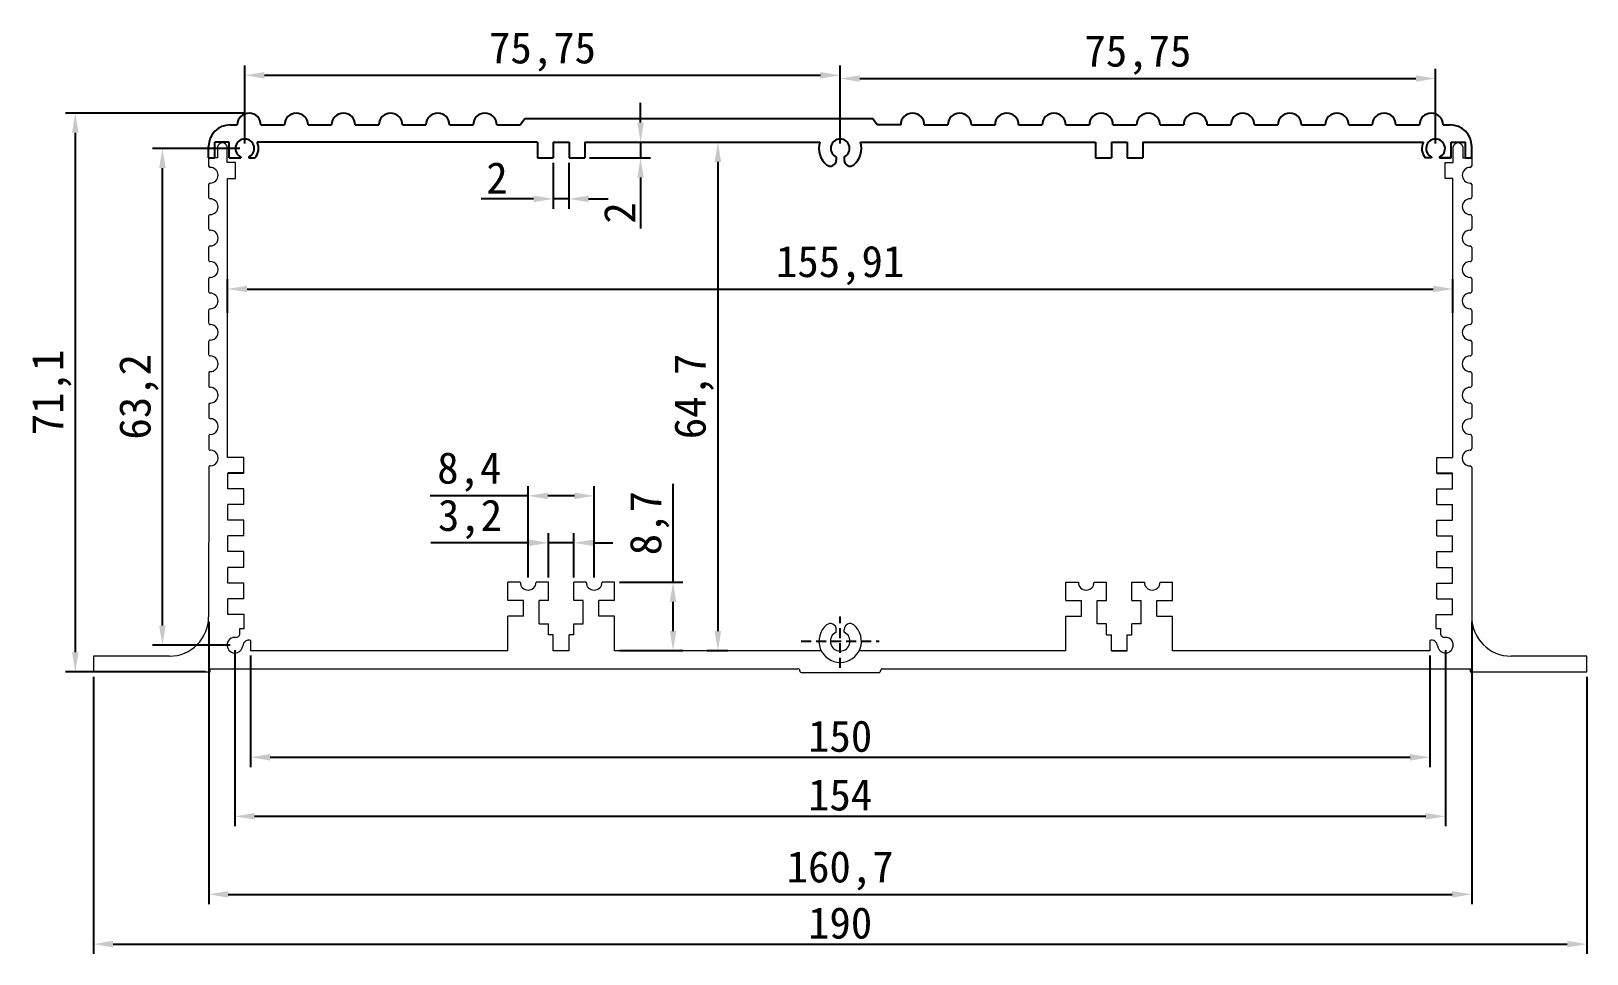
# Model space of a CAD drawing. Header units: millimetres. Extents: x 2325 to 6512, y -89 to 731.
# Drawn here: x 5875.9 to 6073.8, y 613.4 to 730.8 of the extents above; entities that cross this region are included whole.
import ezdxf

# ---------------------------------------------------------------- set-up
doc = ezdxf.new("R2010")
doc.units = ezdxf.units.MM
doc.header["$PDMODE"] = 2
doc.header["$PDSIZE"] = 3
doc.linetypes.add('HIDDEN', pattern=[1.905, 1.27, -0.635])
doc.layers.add('PROPRO', color=1, linetype='Continuous')
doc.dimstyles.new('ISO-25', dxfattribs={"dimtxt": 4, "dimasz": 2.5, "dimexe": 1.25, "dimexo": 0.625, "dimtad": 1, "dimtxsty": 'Standard', "dimcen": 2.5, "dimadec": 0, "dimazin": 0, "dimtfac": 1, "dimtmove": 0, "dimatfit": 3, "dimfxl": 1, "dimarcsym": 0})

# ---------------------------------------------------------------- blocks, each defined once
blk = doc.blocks.new('*D12')
at = {"color": 0, "lineweight": -2, "transparency": 16777216}
for p, q in [((5883.79, 648.68), (5883.79, 613.41)), ((6073.79, 648.68), (6073.79, 613.41)), ((5886.29, 614.66), (6071.29, 614.66))]:
    blk.add_line(p, q, dxfattribs=at)
at = {"color": 0, "transparency": 16777216}
for points in [[(5886.29, 615.08), (5886.29, 614.25), (5883.79, 614.66)], [(6071.29, 615.08), (6071.29, 614.25), (6073.79, 614.66)]]:
    blk.add_solid(points, dxfattribs=at)
at = {"layer": 'Defpoints', "color": 0, "transparency": 16777216}
for p in [(5883.79, 649.3), (6073.79, 649.3), (6073.79, 614.66)]:
    blk.add_point(p, dxfattribs=at)
at = {"color": 0, "transparency": 16777216, "insert": (5978.79, 617.33), "char_height": 4, "attachment_point": 5}
blk.add_mtext('190', dxfattribs=at)
blk = doc.blocks.new('*D13')
at = {"color": 0, "lineweight": -2, "transparency": 16777216}
for p, q in [((5903.79, 651.37), (5903.79, 637.18)), ((6053.8, 651.37), (6053.8, 637.18)), ((5906.29, 638.43), (6051.3, 638.43))]:
    blk.add_line(p, q, dxfattribs=at)
at = {"color": 0, "transparency": 16777216}
for points in [[(5906.29, 638.85), (5906.29, 638.01), (5903.79, 638.43)], [(6051.3, 638.85), (6051.3, 638.01), (6053.8, 638.43)]]:
    blk.add_solid(points, dxfattribs=at)
at = {"layer": 'Defpoints', "color": 0, "transparency": 16777216}
for p in [(5903.79, 652), (6053.8, 652), (6053.8, 638.43)]:
    blk.add_point(p, dxfattribs=at)
at = {"color": 0, "transparency": 16777216, "insert": (5978.79, 641.1), "char_height": 4, "attachment_point": 5}
blk.add_mtext('150', dxfattribs=at)
blk = doc.blocks.new('*D14')
at = {"color": 0, "lineweight": -2, "transparency": 16777216}
for p, q in [((5901.79, 652.07), (5901.79, 629.67)), ((6055.8, 652.07), (6055.8, 629.67)), ((5904.29, 630.92), (6053.3, 630.92))]:
    blk.add_line(p, q, dxfattribs=at)
at = {"color": 0, "transparency": 16777216}
for points in [[(5904.29, 631.33), (5904.29, 630.5), (5901.79, 630.92)], [(6053.3, 631.33), (6053.3, 630.5), (6055.8, 630.92)]]:
    blk.add_solid(points, dxfattribs=at)
at = {"layer": 'Defpoints', "color": 0, "transparency": 16777216}
for p in [(5901.79, 652.7), (6055.8, 652.7), (6055.8, 630.92)]:
    blk.add_point(p, dxfattribs=at)
at = {"color": 0, "transparency": 16777216, "insert": (5978.79, 633.63), "char_height": 4, "attachment_point": 5}
blk.add_mtext('154', dxfattribs=at)
blk = doc.blocks.new('*D15')
at = {"color": 0, "lineweight": -2, "transparency": 16777216}
for p, q in [((5898.45, 655.68), (5898.45, 619.74)), ((6059.14, 655.68), (6059.14, 619.74)), ((5900.95, 620.99), (6056.64, 620.99))]:
    blk.add_line(p, q, dxfattribs=at)
at = {"color": 0, "transparency": 16777216}
for points in [[(5900.95, 621.41), (5900.95, 620.58), (5898.45, 620.99)], [(6056.64, 621.41), (6056.64, 620.58), (6059.14, 620.99)]]:
    blk.add_solid(points, dxfattribs=at)
at = {"layer": 'Defpoints', "color": 0, "transparency": 16777216}
for p in [(5898.45, 656.3), (6059.14, 656.3), (6059.14, 620.99)]:
    blk.add_point(p, dxfattribs=at)
at = {"color": 0, "transparency": 16777216, "insert": (5978.79, 623.99), "char_height": 4, "attachment_point": 5}
blk.add_mtext('160,7', dxfattribs=at)
blk = doc.blocks.new('*D17')
at = {"color": 0, "lineweight": -2, "transparency": 16777216}
for p, q in [((5961.88, 716.7), (5964.49, 716.7)), ((5963.24, 714.2), (5963.24, 654.5)), ((5961.88, 652), (5964.49, 652))]:
    blk.add_line(p, q, dxfattribs=at)
at = {"color": 0, "transparency": 16777216}
for points in [[(5962.82, 714.2), (5963.65, 714.2), (5963.24, 716.7)], [(5962.82, 654.5), (5963.65, 654.5), (5963.24, 652)]]:
    blk.add_solid(points, dxfattribs=at)
at = {"layer": 'Defpoints', "color": 0, "transparency": 16777216}
for p in [(5961.26, 716.7), (5961.26, 652), (5963.24, 652)]:
    blk.add_point(p, dxfattribs=at)
at = {"color": 0, "transparency": 16777216, "insert": (5960.2, 684.35), "char_height": 4, "attachment_point": 5, "rotation": 90}
blk.add_mtext('64,7', dxfattribs=at)
blk = doc.blocks.new('*D18')
at = {"color": 0, "lineweight": -2, "transparency": 16777216}
for p, q in [((5957.53, 660.7), (5957.53, 673.23)), ((5950.72, 660.7), (5958.78, 660.7)), ((5957.53, 654.5), (5957.53, 658.2)), ((5950.72, 652), (5958.78, 652))]:
    blk.add_line(p, q, dxfattribs=at)
at = {"color": 0, "transparency": 16777216}
for points in [[(5957.12, 658.2), (5957.95, 658.2), (5957.53, 660.7)], [(5957.12, 654.5), (5957.95, 654.5), (5957.53, 652)]]:
    blk.add_solid(points, dxfattribs=at)
at = {"layer": 'Defpoints', "color": 0, "transparency": 16777216}
for p in [(5950.09, 660.7), (5957.53, 660.7), (5950.09, 652)]:
    blk.add_point(p, dxfattribs=at)
at = {"color": 0, "transparency": 16777216, "insert": (5954.54, 668.22), "char_height": 4, "attachment_point": 5, "rotation": 90}
blk.add_mtext('8,7', dxfattribs=at)
blk = doc.blocks.new('*D19')
at = {"color": 0, "lineweight": -2, "transparency": 16777216}
for p, q in [((5953.4, 719.2), (5953.4, 721.7)), ((5946.92, 716.7), (5954.65, 716.7)), ((5953.4, 716.7), (5953.4, 714.7)), ((5946.92, 714.7), (5954.65, 714.7)), ((5953.4, 712.2), (5953.4, 705.7))]:
    blk.add_line(p, q, dxfattribs=at)
at = {"color": 0, "transparency": 16777216}
for points in [[(5952.98, 719.2), (5953.81, 719.2), (5953.4, 716.7)], [(5952.98, 712.2), (5953.81, 712.2), (5953.4, 714.7)]]:
    blk.add_solid(points, dxfattribs=at)
at = {"layer": 'Defpoints', "color": 0, "transparency": 16777216}
for p in [(5946.29, 716.7), (5946.29, 714.7), (5953.4, 714.7)]:
    blk.add_point(p, dxfattribs=at)
at = {"color": 0, "transparency": 16777216, "insert": (5950.73, 707.7), "char_height": 4, "attachment_point": 5, "rotation": 90}
blk.add_mtext('2', dxfattribs=at)
blk = doc.blocks.new('*D21')
at = {"color": 0, "lineweight": -2, "transparency": 16777216}
for p, q in [((5903.04, 716.53), (5903.04, 726.47)), ((5978.79, 716.53), (5978.79, 726.47)), ((5905.54, 725.22), (5976.29, 725.22))]:
    blk.add_line(p, q, dxfattribs=at)
at = {"color": 0, "transparency": 16777216}
for points in [[(5905.54, 725.63), (5905.54, 724.8), (5903.04, 725.22)], [(5976.29, 725.63), (5976.29, 724.8), (5978.79, 725.22)]]:
    blk.add_solid(points, dxfattribs=at)
at = {"layer": 'Defpoints', "color": 0, "transparency": 16777216}
for p in [(5978.79, 725.22), (5903.04, 715.9), (5978.79, 715.9)]:
    blk.add_point(p, dxfattribs=at)
at = {"color": 0, "transparency": 16777216, "insert": (5940.92, 728.21), "char_height": 4, "attachment_point": 5}
blk.add_mtext('75,75', dxfattribs=at)
blk = doc.blocks.new('*D22')
at = {"color": 0, "lineweight": -2, "transparency": 16777216}
for p, q in [((5978.79, 716.53), (5978.79, 726.05)), ((5981.29, 724.8), (6052.04, 724.8)), ((6054.54, 716.53), (6054.54, 726.05))]:
    blk.add_line(p, q, dxfattribs=at)
at = {"color": 0, "transparency": 16777216}
for points in [[(5981.29, 725.22), (5981.29, 724.39), (5978.79, 724.8)], [(6052.04, 725.22), (6052.04, 724.39), (6054.54, 724.8)]]:
    blk.add_solid(points, dxfattribs=at)
at = {"layer": 'Defpoints', "color": 0, "transparency": 16777216}
for p in [(6054.54, 724.8), (5978.79, 715.9), (6054.54, 715.9)]:
    blk.add_point(p, dxfattribs=at)
at = {"color": 0, "transparency": 16777216, "insert": (6016.67, 727.8), "char_height": 4, "attachment_point": 5}
blk.add_mtext('75,75', dxfattribs=at)
blk = doc.blocks.new('*D23')
at = {"color": 0, "lineweight": -2, "transparency": 16777216}
for p, q in [((5902.42, 715.9), (5891.31, 715.9)), ((5892.56, 655.2), (5892.56, 713.4)), ((5901.17, 652.7), (5891.31, 652.7))]:
    blk.add_line(p, q, dxfattribs=at)
at = {"color": 0, "transparency": 16777216}
for points in [[(5892.15, 713.4), (5892.98, 713.4), (5892.56, 715.9)], [(5892.15, 655.2), (5892.98, 655.2), (5892.56, 652.7)]]:
    blk.add_solid(points, dxfattribs=at)
at = {"layer": 'Defpoints', "color": 0, "transparency": 16777216}
for p in [(5892.56, 715.9), (5903.04, 715.9), (5901.79, 652.7)]:
    blk.add_point(p, dxfattribs=at)
at = {"color": 0, "transparency": 16777216, "insert": (5889.57, 684.3), "char_height": 4, "attachment_point": 5, "rotation": 90}
blk.add_mtext('63,2', dxfattribs=at)
blk = doc.blocks.new('*D24')
at = {"color": 0, "lineweight": -2, "transparency": 16777216}
for p, q in [((5902.97, 720.4), (5880.23, 720.4)), ((5881.48, 717.9), (5881.48, 651.8)), ((5898.03, 649.3), (5880.23, 649.3))]:
    blk.add_line(p, q, dxfattribs=at)
at = {"color": 0, "transparency": 16777216}
for points in [[(5881.06, 717.9), (5881.9, 717.9), (5881.48, 720.4)], [(5881.06, 651.8), (5881.9, 651.8), (5881.48, 649.3)]]:
    blk.add_solid(points, dxfattribs=at)
at = {"layer": 'Defpoints', "color": 0, "transparency": 16777216}
for p in [(5903.59, 720.4), (5881.48, 649.3), (5898.66, 649.3)]:
    blk.add_point(p, dxfattribs=at)
at = {"color": 0, "transparency": 16777216, "insert": (5878.48, 684.85), "char_height": 4, "attachment_point": 5, "rotation": 90}
blk.add_mtext('71,1', dxfattribs=at)
blk = doc.blocks.new('*D27')
at = {"color": 0, "lineweight": -2, "transparency": 16777216}
for p, q in [((5939.09, 671.7), (5926.63, 671.7)), ((5939.09, 661.32), (5939.09, 672.95)), ((5944.99, 671.7), (5941.59, 671.7)), ((5947.49, 661.32), (5947.49, 672.95))]:
    blk.add_line(p, q, dxfattribs=at)
at = {"color": 0, "transparency": 16777216}
for points in [[(5941.59, 672.12), (5941.59, 671.28), (5939.09, 671.7)], [(5944.99, 672.12), (5944.99, 671.28), (5947.49, 671.7)]]:
    blk.add_solid(points, dxfattribs=at)
at = {"layer": 'Defpoints', "color": 0, "transparency": 16777216}
for p in [(5947.49, 671.7), (5939.09, 660.7), (5947.49, 660.7)]:
    blk.add_point(p, dxfattribs=at)
at = {"color": 0, "transparency": 16777216, "insert": (5931.61, 674.74), "char_height": 4, "attachment_point": 5}
blk.add_mtext('8,4', dxfattribs=at)
blk = doc.blocks.new('*D28')
at = {"color": 0, "lineweight": -2, "transparency": 16777216}
for p, q in [((5939.19, 665.72), (5926.7, 665.72)), ((5941.69, 661.32), (5941.69, 666.97)), ((5944.89, 665.72), (5941.69, 665.72)), ((5944.89, 661.32), (5944.89, 666.97)), ((5947.39, 665.72), (5949.89, 665.72))]:
    blk.add_line(p, q, dxfattribs=at)
at = {"color": 0, "transparency": 16777216}
for points in [[(5939.19, 666.14), (5939.19, 665.31), (5941.69, 665.72)], [(5947.39, 666.14), (5947.39, 665.31), (5944.89, 665.72)]]:
    blk.add_solid(points, dxfattribs=at)
at = {"layer": 'Defpoints', "color": 0, "transparency": 16777216}
for p in [(5944.89, 665.72), (5941.69, 660.7), (5944.89, 660.7)]:
    blk.add_point(p, dxfattribs=at)
at = {"color": 0, "transparency": 16777216, "insert": (5931.7, 668.72), "char_height": 4, "attachment_point": 5}
blk.add_mtext('3,2', dxfattribs=at)
blk = doc.blocks.new('*D30')
at = {"color": 0, "lineweight": -2, "transparency": 16777216}
for p, q in [((5942.29, 714.08), (5942.29, 708.24)), ((5944.29, 714.08), (5944.29, 708.24)), ((5939.79, 709.49), (5933.12, 709.49)), ((5944.29, 709.49), (5942.29, 709.49)), ((5946.79, 709.49), (5949.29, 709.49))]:
    blk.add_line(p, q, dxfattribs=at)
at = {"color": 0, "transparency": 16777216}
for points in [[(5939.79, 709.91), (5939.79, 709.07), (5942.29, 709.49)], [(5946.79, 709.91), (5946.79, 709.07), (5944.29, 709.49)]]:
    blk.add_solid(points, dxfattribs=at)
at = {"layer": 'Defpoints', "color": 0, "transparency": 16777216}
for p in [(5942.29, 714.7), (5944.29, 714.7), (5944.29, 709.49)]:
    blk.add_point(p, dxfattribs=at)
at = {"color": 0, "transparency": 16777216, "insert": (5935.13, 712.16), "char_height": 4, "attachment_point": 5}
blk.add_mtext('2', dxfattribs=at)
blk = doc.blocks.new('*D31')
at = {"color": 0, "lineweight": -2, "transparency": 16777216}
for p, q in [((5900.84, 694.98), (5900.84, 699.27)), ((6056.75, 694.98), (6056.75, 699.27)), ((5903.34, 698.02), (6054.25, 698.02))]:
    blk.add_line(p, q, dxfattribs=at)
at = {"color": 0, "transparency": 16777216}
for points in [[(5903.34, 698.44), (5903.34, 697.61), (5900.84, 698.02)], [(6054.25, 698.44), (6054.25, 697.61), (6056.75, 698.02)]]:
    blk.add_solid(points, dxfattribs=at)
at = {"layer": 'Defpoints', "color": 0, "transparency": 16777216}
for p in [(6056.75, 698.02), (5900.84, 694.35), (6056.75, 694.35)]:
    blk.add_point(p, dxfattribs=at)
at = {"color": 0, "transparency": 16777216, "insert": (5978.79, 701.02), "char_height": 4, "attachment_point": 5}
blk.add_mtext('155,91', dxfattribs=at)

msp = doc.modelspace()

# ---------------------------------------------------------------- linework, layer by layer
for p, q in [((5901.195, 718.9029), (5902.095, 718.9029)), ((5905.095, 718.9029), (5908.095, 718.9029)), ((5911.095, 718.9029), (5914.095, 718.9029)), ((5917.095, 718.9029), (5920.095, 718.9029)), ((5923.095, 718.9029), (5926.095, 718.9029)), ((5929.095, 718.9029), (5932.095, 718.9029)), ((5935.095, 718.9029), (5938.095, 718.9029)), ((5938.095, 718.9029), (5938.695, 719.7029)), ((5938.695, 719.7029), (5982.895, 719.7029)), ((5983.495, 718.9029), (5982.895, 719.7029)), ((5986.495, 718.9029), (5983.495, 718.9029)), ((5989.495, 718.9029), (5992.495, 718.9029)), ((5995.495, 718.9029), (5998.495, 718.9029)), ((6001.495, 718.9029), (6004.495, 718.9029)), ((6007.495, 718.9029), (6010.495, 718.9029)), ((6013.495, 718.9029), (6016.495, 718.9029)), ((6019.495, 718.9029), (6022.495, 718.9029)), ((6025.495, 718.9029), (6028.495, 718.9029)), ((6031.495, 718.9029), (6034.495, 718.9029)), ((6037.495, 718.9029), (6040.495, 718.9029)), ((6043.495, 718.9029), (6046.495, 718.9029)), ((6049.495, 718.9029), (6052.495, 718.9029)), ((6055.495, 718.9029), (6056.395, 718.9029)), ((5899.245, 714.7029), (5899.245, 716.7029)), ((5901.045, 716.7029), (5899.245, 716.7029)), ((5901.045, 714.7029), (5901.045, 716.7029)), ((5940.295, 716.7029), (5904.6014, 716.7029)), ((5940.295, 716.7029), (5940.295, 714.7029)), ((5942.295, 716.7029), (5942.295, 714.7029)), ((5942.295, 716.7029), (5944.295, 716.7029)), ((5944.295, 716.7029), (5944.295, 714.7029)), ((5946.295, 716.7029), (5946.295, 714.7029)), ((5946.295, 716.7029), (5976.2162, 716.7029)), ((5981.3738, 716.7029), (6011.295, 716.7029)), ((6011.295, 716.7029), (6011.295, 714.7029)), ((6013.295, 716.7029), (6013.295, 714.7029)), ((6013.295, 716.7029), (6015.295, 716.7029)), ((6015.295, 716.7029), (6015.295, 714.7029)), ((6017.295, 716.7029), (6017.295, 714.7029)), ((6017.295, 716.7029), (6052.9886, 716.7029)), ((6056.545, 714.7029), (6056.545, 716.7029)), ((6056.545, 716.7029), (6058.345, 716.7029)), ((6056.545, 714.7029), (6056.545, 716.7029)), ((6058.345, 714.7029), (6058.345, 716.7029)), ((5898.445, 714.7029), (5898.445, 716.1529)), ((5898.445, 714.7029), (5899.245, 714.7029)), ((5901.045, 714.7029), (5902.545, 714.7029)), ((5902.545, 714.812), (5902.545, 714.7029)), ((5903.545, 714.812), (5903.545, 714.7029)), ((5903.545, 714.7029), (5904.3188, 714.7029)), ((5940.295, 714.7029), (5942.295, 714.7029)), ((5944.295, 714.7029), (5946.295, 714.7029)), ((5978.295, 714.812), (5978.295, 714.4062)), ((5979.295, 714.812), (5979.295, 714.4062)), ((6011.295, 714.7029), (6013.295, 714.7029)), ((6015.295, 714.7029), (6017.295, 714.7029)), ((6054.045, 714.7029), (6053.2712, 714.7029)), ((6054.045, 714.812), (6054.045, 714.7029)), ((6055.045, 714.812), (6055.045, 714.7029)), ((6055.045, 714.7029), (6056.545, 714.7029)), ((6056.545, 714.7029), (6055.045, 714.7029)), ((6058.345, 714.7029), (6059.145, 714.7029)), ((6059.145, 714.7029), (6059.145, 716.1529)), ((5902.9035, 674.5989), (5900.9035, 674.5989)), ((6054.6865, 674.5989), (6056.6865, 674.5989))]:
    msp.add_line(p, q)
at = {"color": 7, "linetype": 'Continuous', "lineweight": 15}
for p, q in [((5898.4465, 714.7029), (5898.4465, 713.6988)), ((5899.5915, 714.7029), (5898.4465, 714.7029)), ((5899.5915, 716.1029), (5899.5915, 714.7029)), ((5900.7915, 714.1029), (5900.7915, 716.1029)), ((6056.7985, 714.1029), (6056.7985, 716.1029)), ((6057.9985, 716.1029), (6057.9985, 714.7029)), ((6057.9985, 714.7029), (6059.1435, 714.7029)), ((6059.1435, 714.7029), (6059.1435, 713.6988)), ((5901.8465, 714.1029), (5900.7915, 714.1029)), ((5901.8465, 712.1029), (5901.8465, 714.1029)), ((6055.7435, 714.1029), (6056.7985, 714.1029)), ((6055.7435, 712.1029), (6055.7435, 714.1029)), ((5898.4465, 711.2989), (5898.4465, 709.6988)), ((5900.8415, 712.1029), (5901.8465, 712.1029)), ((5900.8415, 676.5989), (5900.8415, 712.1029)), ((6056.7485, 712.1029), (6055.7435, 712.1029)), ((6056.7485, 676.5989), (6056.7485, 712.1029)), ((6059.1435, 711.2989), (6059.1435, 709.6988)), ((5898.4465, 707.2989), (5898.4465, 705.7028)), ((6059.1435, 707.2989), (6059.1435, 705.7028)), ((5898.4465, 703.303), (5898.4465, 701.7028)), ((6059.1435, 703.303), (6059.1435, 701.7028)), ((5898.4465, 699.303), (5898.4465, 697.7028)), ((6059.1435, 699.303), (6059.1435, 697.7028)), ((5898.4473, 695.3028), (5898.4473, 693.7068)), ((6059.1435, 695.303), (6059.1435, 693.7029)), ((5898.4473, 691.3069), (5898.4473, 689.7068)), ((6059.1435, 691.303), (6059.1435, 689.7069)), ((5898.4504, 687.3068), (5898.4504, 685.7107)), ((6059.1435, 687.307), (6059.1435, 685.7069)), ((5898.4535, 683.3107), (5898.4535, 681.7147)), ((6059.1435, 683.307), (6059.1435, 681.7069)), ((5898.4535, 679.3148), (5898.4535, 677.7147)), ((6059.1435, 679.307), (6059.1435, 677.7069)), ((5898.4535, 675.3148), (5898.4465, 656.3029)), ((5902.9035, 676.5989), (5900.8415, 676.5989)), ((5902.9035, 674.5989), (5902.9035, 676.5989)), ((6054.6865, 676.5989), (6056.7485, 676.5989)), ((6054.6865, 674.5989), (6054.6865, 676.5989)), ((6059.1435, 675.307), (6059.1435, 656.3029)), ((5900.9035, 672.5989), (5900.9035, 674.5989)), ((6056.6865, 672.5989), (6056.6865, 674.5989)), ((5902.9035, 672.5989), (5900.9035, 672.5989)), ((5902.9035, 670.5989), (5902.9035, 672.5989)), ((6054.6865, 672.5989), (6056.6865, 672.5989)), ((6054.6865, 670.5989), (6054.6865, 672.5989)), ((5902.9035, 670.5989), (5900.9035, 670.5989)), ((5900.9035, 668.5989), (5900.9035, 670.5989)), ((6054.6865, 670.5989), (6056.6865, 670.5989)), ((6056.6865, 668.5989), (6056.6865, 670.5989)), ((5902.9035, 668.5989), (5900.9035, 668.5989)), ((5902.9035, 666.5989), (5902.9035, 668.5989)), ((6054.6865, 668.5989), (6056.6865, 668.5989)), ((6054.6865, 666.5989), (6054.6865, 668.5989)), ((5902.9035, 666.5989), (5900.9035, 666.5989)), ((5900.9035, 664.5989), (5900.9035, 666.5989)), ((6054.6865, 666.5989), (6056.6865, 666.5989)), ((6056.6865, 664.5989), (6056.6865, 666.5989)), ((5902.9035, 664.5989), (5900.9035, 664.5989)), ((5902.9035, 662.5989), (5902.9035, 664.5989)), ((6054.6865, 664.5989), (6056.6865, 664.5989)), ((6054.6865, 662.5989), (6054.6865, 664.5989)), ((5902.9035, 662.5989), (5900.9035, 662.5989)), ((5900.9035, 660.5989), (5900.9035, 662.5989)), ((6054.6865, 662.5989), (6056.6865, 662.5989)), ((6056.6865, 660.5989), (6056.6865, 662.5989)), ((5902.9035, 660.5989), (5900.9035, 660.5989)), ((5902.9035, 658.5989), (5902.9035, 660.5989)), ((5938.095, 660.6989), (5936.495, 660.6989)), ((5936.495, 658.3989), (5936.495, 660.6989)), ((5941.695, 660.6989), (5940.095, 660.6989)), ((5941.695, 658.3989), (5941.695, 660.6989)), ((5946.495, 660.6989), (5944.895, 660.6989)), ((5944.895, 658.3989), (5944.895, 660.6989)), ((5950.095, 660.6989), (5948.495, 660.6989)), ((5950.095, 658.3989), (5950.095, 660.6989)), ((6007.495, 660.6989), (6009.095, 660.6989)), ((6007.495, 658.3989), (6007.495, 660.6989)), ((6011.095, 660.6989), (6012.695, 660.6989)), ((6012.695, 658.3989), (6012.695, 660.6989)), ((6015.895, 660.6989), (6017.495, 660.6989)), ((6015.895, 658.3989), (6015.895, 660.6989)), ((6019.495, 660.6989), (6021.095, 660.6989)), ((6021.095, 658.3989), (6021.095, 660.6989)), ((6054.6865, 660.5989), (6056.6865, 660.5989)), ((6054.6865, 658.5989), (6054.6865, 660.5989)), ((5902.9035, 658.5989), (5900.9035, 658.5989)), ((5900.9035, 656.5989), (5900.9035, 658.5989)), ((5938.495, 658.3989), (5936.495, 658.3989)), ((5938.495, 656.3989), (5938.495, 658.3989)), ((5941.695, 658.3989), (5940.495, 658.3989)), ((5940.495, 655.4029), (5940.495, 658.3989)), ((5946.095, 658.3989), (5944.895, 658.3989)), ((5946.095, 655.4029), (5946.095, 658.3989)), ((5950.095, 658.3989), (5948.095, 658.3989)), ((5948.095, 656.3989), (5948.095, 658.3989)), ((6007.495, 658.3989), (6009.495, 658.3989)), ((6009.495, 656.3989), (6009.495, 658.3989)), ((6011.495, 658.3989), (6012.695, 658.3989)), ((6011.495, 655.4029), (6011.495, 658.3989)), ((6015.895, 658.3989), (6017.095, 658.3989)), ((6017.095, 655.4029), (6017.095, 658.3989)), ((6019.095, 658.3989), (6021.095, 658.3989)), ((6019.095, 656.3989), (6019.095, 658.3989)), ((6054.6865, 658.5989), (6056.6865, 658.5989)), ((6056.6865, 656.5989), (6056.6865, 658.5989)), ((5902.9784, 656.5989), (5900.9035, 656.5989)), ((5902.9784, 654.7989), (5902.9784, 656.5989)), ((5938.495, 656.3989), (5936.495, 656.3989)), ((5936.495, 651.9989), (5936.495, 656.3989)), ((5940.495, 655.4029), (5941.695, 655.4029)), ((5941.695, 653.9989), (5941.695, 655.4029)), ((5944.895, 655.4029), (5946.095, 655.4029)), ((5944.895, 653.9989), (5944.895, 655.4029)), ((5950.095, 656.3989), (5948.095, 656.3989)), ((5950.095, 651.9989), (5950.095, 656.3989)), ((6007.495, 656.3989), (6009.495, 656.3989)), ((6007.495, 651.9989), (6007.495, 656.3989)), ((6012.695, 655.4029), (6011.495, 655.4029)), ((6012.695, 653.9989), (6012.695, 655.4029)), ((6017.095, 655.4029), (6015.895, 655.4029)), ((6015.895, 653.9989), (6015.895, 655.4029)), ((6019.095, 656.3989), (6021.095, 656.3989)), ((6021.095, 651.9989), (6021.095, 656.3989)), ((6054.6116, 656.5989), (6056.6865, 656.5989)), ((6054.6116, 654.7989), (6054.6116, 656.5989)), ((5902.4284, 654.7989), (5902.9784, 654.7989)), ((5902.4284, 654.1925), (5902.4284, 654.7989)), ((5903.7935, 651.9989), (5903.7935, 653.2848)), ((5942.295, 653.9989), (5941.695, 653.9989)), ((5942.295, 651.9989), (5942.295, 653.9989)), ((5944.895, 653.9989), (5944.295, 653.9989)), ((5944.295, 651.9989), (5944.295, 653.9989)), ((5978.295, 654.3485), (5978.295, 654.6995)), ((5979.295, 654.3485), (5979.295, 654.6995)), ((6012.695, 653.9989), (6013.295, 653.9989)), ((6013.295, 651.9989), (6013.295, 653.9989)), ((6015.295, 653.9989), (6015.895, 653.9989)), ((6015.295, 651.9989), (6015.295, 653.9989)), ((6053.7964, 653.2848), (6053.7964, 651.9989)), ((6054.6115, 654.7989), (6055.1615, 654.7989)), ((6055.1615, 654.7989), (6055.1615, 654.1925)), ((5883.795, 651.3029), (5883.795, 649.3029)), ((5893.4465, 651.3029), (5883.795, 651.3029)), ((5936.495, 651.9989), (5903.7935, 651.9989)), ((5944.295, 651.9989), (5942.295, 651.9989)), ((5976.3783, 651.9989), (5950.095, 651.9989)), ((6007.495, 651.9989), (5981.2117, 651.9989)), ((6015.295, 651.9989), (6013.295, 651.9989)), ((6013.295, 651.9989), (6015.295, 651.9989)), ((6053.7964, 651.9989), (6021.095, 651.9989)), ((6073.795, 651.3029), (6064.1434, 651.3029)), ((6073.795, 649.3029), (6073.795, 651.3029)), ((5883.795, 649.3029), (5898.66, 649.3029)), ((5898.66, 649.7029), (5973.41, 649.7029)), ((5898.66, 649.3029), (5898.66, 649.7029)), ((5984.18, 649.7029), (6058.93, 649.7029)), ((6058.93, 649.7029), (6058.93, 649.3029)), ((6058.93, 649.3029), (6073.795, 649.3029)), ((5973.91, 649.2029), (5983.68, 649.2029)), ((5980.93, 649.2029), (5983.68, 649.2029))]:
    msp.add_line(p, q, dxfattribs=at)
for centre, radius, start, end in [((5901.195, 716.1529), 2.75, 90, 180), ((5903.595, 718.9029), 1.5, 0, 180), ((5909.595, 718.9029), 1.5, 0, 180), ((5915.595, 718.9029), 1.5, 0, 180), ((5921.595, 718.9029), 1.5, 0, 180), ((5927.595, 718.9029), 1.5, 0, 180), ((5933.595, 718.9029), 1.5, 0, 180), ((5987.995, 718.9029), 1.5, 0, 180), ((5993.995, 718.9029), 1.5, 0, 180), ((5999.995, 718.9029), 1.5, 0, 180), ((6005.995, 718.9029), 1.5, 0, 180), ((6011.995, 718.9029), 1.5, 0, 180), ((6017.995, 718.9029), 1.5, 0, 180), ((6023.995, 718.9029), 1.5, 0, 180), ((6029.995, 718.9029), 1.5, 0, 180), ((6035.995, 718.9029), 1.5, 0, 180), ((6041.995, 718.9029), 1.5, 0, 180), ((6047.995, 718.9029), 1.5, 0, 180), ((6053.995, 718.9029), 1.5, 0, 180), ((6056.395, 716.1529), 2.75, 0, 90), ((5903.045, 715.9029), 1.2, 294.624318, 245.375682), ((5903.045, 715.9029), 1.75, 316.708192, 27.202894), ((5978.795, 715.9029), 2.7, 162.764715, 230.131658), ((5978.795, 715.9029), 1.2, 294.624318, 245.375682), ((5978.795, 715.9029), 2.7, 309.868342, 17.235285), ((6054.545, 715.9029), 1.75, 152.797106, 223.291808), ((6054.545, 715.9029), 1.2, 294.624318, 245.375682), ((5977.545, 714.4062), 0.75, 230.131658, 0), ((5980.045, 714.4062), 0.75, 180, 309.868342)]:
    msp.add_arc(centre, radius, start, end)
for centre, radius, start, end in [((5900.1915, 715.9929), 0.61, 10.388858, 169.611142), ((6057.3985, 715.9929), 0.61, 10.388858, 169.611142), ((5898.6465, 713.6988), 0.2, 180, 269.761254), ((5898.6415, 712.4989), 1, 270.238746, 89.761254), ((6058.9485, 712.4989), 1, 90.238746, 269.761254), ((6058.9435, 713.6988), 0.2, 270.238746, 0), ((5898.6465, 711.2989), 0.2, 90.238746, 180), ((6058.9435, 711.2989), 0.2, 0, 89.761254), ((5898.6465, 709.6988), 0.2, 180, 269.761254), ((5898.6415, 708.4989), 1, 270.238746, 89.761254), ((6058.9485, 708.4989), 1, 90.238746, 269.761254), ((6058.9435, 709.6988), 0.2, 270.238746, 0), ((5898.6465, 707.2989), 0.2, 90.238746, 180), ((6058.9435, 707.2989), 0.2, 0, 89.761254), ((5898.6465, 705.7028), 0.2, 180, 270.641515), ((5898.66, 704.5029), 1, 269.358485, 90.641515), ((6058.93, 704.5029), 1, 89.358485, 270.641515), ((6058.9435, 705.7028), 0.2, 269.358485, 0), ((5898.6465, 703.303), 0.2, 89.358485, 180), ((6058.9435, 703.303), 0.2, 0, 90.641515), ((5898.6465, 701.7028), 0.2, 180, 270.641515), ((5898.66, 700.5029), 1, 269.358485, 90.641515), ((6058.93, 700.5029), 1, 89.358485, 270.641515), ((6058.9435, 701.7028), 0.2, 269.358485, 0), ((5898.6465, 699.303), 0.2, 89.358485, 180), ((6058.9435, 699.303), 0.2, 0, 90.641515), ((5898.6465, 697.7028), 0.2, 180, 270.641515), ((5898.6423, 696.5028), 1, 270.238746, 89.761254), ((6058.93, 696.5029), 1, 89.358485, 270.641515), ((6058.9435, 697.7028), 0.2, 269.358485, 0), ((5898.6473, 695.3028), 0.2, 90.238746, 180), ((6058.9435, 695.303), 0.2, 0, 90.641515), ((5898.6473, 693.7068), 0.2, 180, 270.641515), ((5898.6608, 692.5068), 1, 269.358485, 90.641515), ((6058.9485, 692.5029), 1, 90.238746, 269.761254), ((6058.9435, 693.7029), 0.2, 270.238746, 0), ((5898.6473, 691.3069), 0.2, 89.358485, 180), ((6058.9435, 691.303), 0.2, 0, 89.761254), ((5898.6473, 689.7068), 0.2, 180, 270.641515), ((5898.6454, 688.5068), 1, 270.238746, 89.761254), ((6058.93, 688.507), 1, 89.358485, 270.641515), ((6058.9435, 689.7069), 0.2, 269.358485, 0), ((5898.6504, 687.3068), 0.2, 90.238746, 180), ((6058.9435, 687.307), 0.2, 0, 90.641515), ((5898.6504, 685.7107), 0.2, 180, 270.641515), ((5898.6485, 684.5107), 1, 270.238746, 89.761254), ((6058.93, 684.507), 1, 89.358485, 270.641515), ((6058.9435, 685.7069), 0.2, 269.358485, 0), ((5898.6535, 683.3107), 0.2, 90.238746, 180), ((6058.9435, 683.307), 0.2, 0, 90.641515), ((5898.6535, 681.7147), 0.2, 180, 270.641515), ((5898.6669, 680.5148), 1, 269.358485, 90.641515), ((6058.93, 680.507), 1, 89.358485, 270.641515), ((6058.9435, 681.7069), 0.2, 269.358485, 0), ((5898.6535, 679.3148), 0.2, 89.358485, 180), ((6058.9435, 679.307), 0.2, 0, 90.641515), ((5898.6535, 677.7147), 0.2, 180, 270.641515), ((5898.6669, 676.5148), 1, 269.358485, 90.641515), ((6058.93, 676.507), 1, 89.358485, 270.641515), ((6058.9435, 677.7069), 0.2, 269.358485, 0), ((5898.6535, 675.3148), 0.2, 89.358485, 180), ((6058.9435, 675.307), 0.2, 0, 90.641515), ((5939.095, 660.6989), 1, 180, 0), ((5947.495, 660.6989), 1, 180, 360), ((6010.095, 660.6989), 1, 180, 0), ((6018.495, 660.6989), 1, 180, 0), ((5893.4465, 656.3029), 5, 270, 0), ((5978.795, 653.2029), 2.7, 129.868342, 50.131658), ((5977.545, 654.6995), 0.75, 0, 129.868342), ((5980.045, 654.6995), 0.75, 50.131658, 180), ((6064.1435, 656.3029), 5, 180, 270), ((5901.7944, 652.6985), 1, 84.874254, 356.078111), ((5901.9284, 654.1925), 0.5, 264.874254, 0), ((5903.5403, 652.5788), 0.75, 70.265779, 176.078111), ((5978.795, 653.2029), 1.25, 113.578178, 66.421822), ((6054.0496, 652.5788), 0.75, 3.921889, 109.734367), ((6055.7955, 652.6985), 1, 183.921889, 95.125746), ((6055.6615, 654.1925), 0.5, 180, 275.125746), ((5973.41, 649.4529), 0.25, 359.999998, 90), ((5973.91, 649.4529), 0.25, 180, 270), ((5983.68, 649.4529), 0.25, 270, 0), ((5984.18, 649.4529), 0.25, 90, 180.000002)]:
    msp.add_arc(centre, radius, start, end, dxfattribs=at)
at = {"layer": 'PROPRO', "linetype": 'HIDDEN'}
for p, q in [((5978.795, 649.7982), (5978.795, 656.3566)), ((5973.8428, 653.2029), (5983.7472, 653.2029))]:
    msp.add_line(p, q, dxfattribs=at)

# ---------------------------------------------------------------- dimensions: what is measured, and where the dimension line sits
for base, p1, p2, picture, middle in [((5978.795, 725.2177), (5903.045, 715.9029), (5978.795, 715.9029), '*D21', (5940.92, 728.2129)), ((6054.545, 724.8033), (5978.795, 715.9029), (6054.545, 715.9029), '*D22', (6016.67, 727.7985)), ((6056.7485, 698.0243), (5900.8415, 694.3509), (6056.7485, 694.3509), '*D31', (5978.795, 701.0195)), ((6059.1435, 620.9932), (5898.4465, 656.3029), (6059.1435, 656.3029), '*D15', (5978.795, 623.9884)), ((6055.7955, 630.9165), (5901.7944, 652.6985), (6055.7955, 652.6985), '*D14', (5978.795, 633.6282)), ((6053.7964, 638.4296), (5903.7935, 651.9989), (6053.7964, 651.9989), '*D13', (5978.795, 641.0967)), ((6073.795, 614.6637), (5883.795, 649.3029), (6073.795, 649.3029), '*D12', (5978.795, 617.3307))]:
    dim = msp.add_linear_dim(base=base, p1=p1, p2=p2, dimstyle='ISO-25')
    dim.commit()
    dim.dimension.update_dxf_attribs({"geometry": picture, "text_midpoint": middle})
for base, p1, p2, picture, middle in [((5953.3977, 714.7029), (5946.295, 716.7029), (5946.295, 714.7029), '*D19', (5953.3977, 707.7002)), ((5957.5325, 660.6989), (5950.095, 651.9989), (5950.095, 660.6989), '*D18', (5957.5325, 668.2157))]:
    dim = msp.add_linear_dim(base=base, p1=p1, p2=p2, angle=90, dimstyle='ISO-25')
    dim.commit()
    dim.dimension.update_dxf_attribs({"geometry": picture, "text_midpoint": middle, "dimtype": 160})
for base, p1, p2, picture, middle in [((5881.4799, 649.3029), (5903.595, 720.4029), (5898.66, 649.3029), '*D24', (5878.4847, 684.8529)), ((5963.2367, 651.9989), (5961.2556, 716.7029), (5961.2556, 651.9989), '*D17', (5960.1967, 684.3509)), ((5892.5626, 715.9029), (5901.7944, 652.6985), (5903.045, 715.9029), '*D23', (5889.5674, 684.3007))]:
    dim = msp.add_linear_dim(base=base, p1=p1, p2=p2, angle=90, dimstyle='ISO-25')
    dim.commit()
    dim.dimension.update_dxf_attribs({"geometry": picture, "text_midpoint": middle})
for base, p1, p2, picture, middle in [((5944.295, 709.4912), (5942.295, 714.7029), (5944.295, 714.7029), '*D30', (5935.1262, 709.4912)), ((5947.495, 671.7012), (5939.095, 660.6989), (5947.495, 660.6989), '*D27', (5931.6147, 671.7012)), ((5944.895, 665.7242), (5941.695, 660.6989), (5944.895, 660.6989), '*D28', (5931.6971, 665.7242))]:
    dim = msp.add_linear_dim(base=base, p1=p1, p2=p2, dimstyle='ISO-25')
    dim.commit()
    dim.dimension.update_dxf_attribs({"geometry": picture, "text_midpoint": middle, "dimtype": 160})

doc.saveas('drawing.dxf')
